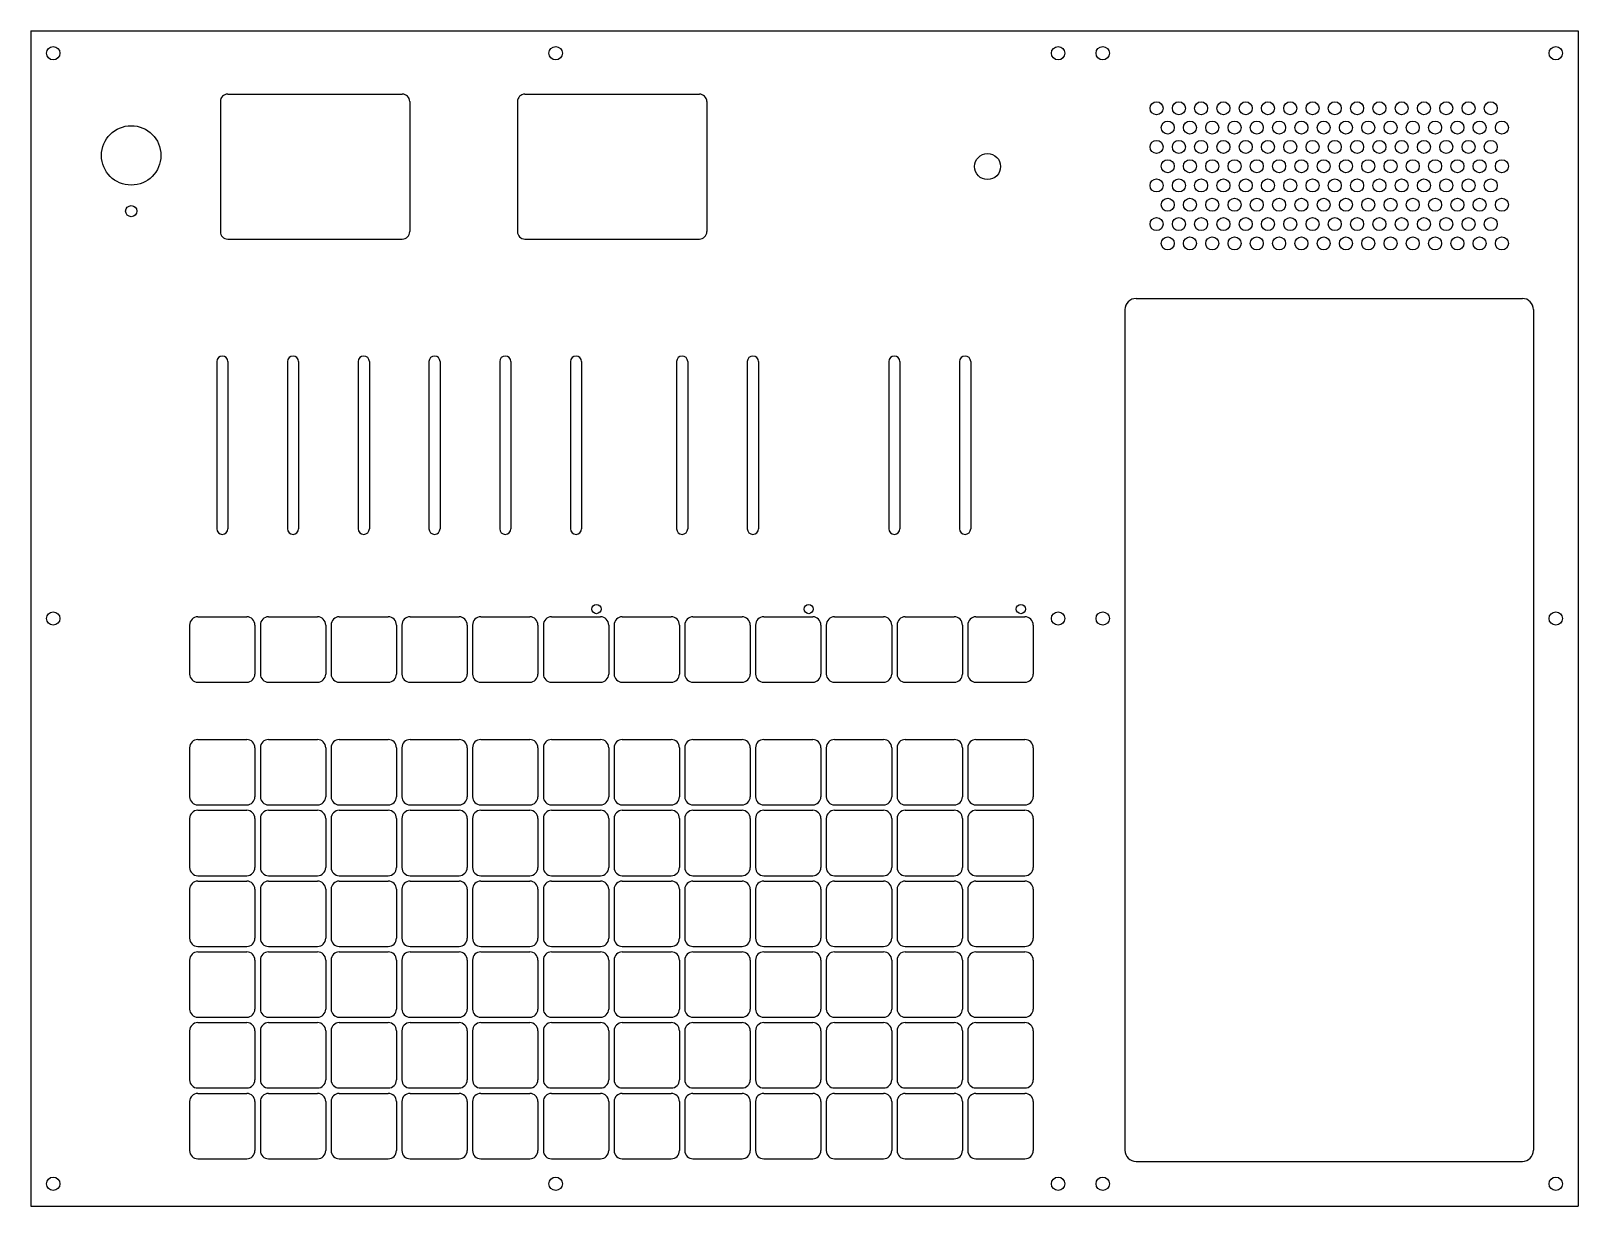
# Model space of a CAD drawing. Header units: millimetres. Extents: x 0 to 417, y 0 to 316.
import ezdxf

# ---------------------------------------------------------------- set-up
doc = ezdxf.new("R2010")
doc.units = ezdxf.units.MM

msp = doc.modelspace()

# ---------------------------------------------------------------- linework, layer by layer
at = {"layer": 'CORTE'}
for p, q in [((0, 316.3), (416.6, 316.3)), ((0, 316.3), (0, 0)), ((416.6, 316.3), (416.6, 0)), ((51, 297.3), (51, 262.3)), ((53, 299.3), (100, 299.3)), ((102, 297.3), (102, 262.3)), ((131, 297.3), (131, 262.3)), ((133, 299.3), (180, 299.3)), ((182, 297.3), (182, 262.3)), ((53, 260.3), (100, 260.3)), ((133, 260.3), (180, 260.3)), ((297.6, 244.3), (401.6, 244.3)), ((294.6, 241.3), (294.6, 15)), ((404.6, 241.3), (404.6, 15)), ((50.025, 227.3), (50.025, 182.3)), ((53.025, 227.3), (53.025, 182.3)), ((69.075, 227.3), (69.075, 182.3)), ((72.075, 227.3), (72.075, 182.3)), ((88.125, 227.3), (88.125, 182.3)), ((91.125, 227.3), (91.125, 182.3)), ((107.175, 227.3), (107.175, 182.3)), ((110.175, 227.3), (110.175, 182.3)), ((126.225, 227.3), (126.225, 182.3)), ((129.225, 227.3), (129.225, 182.3)), ((145.275, 227.3), (145.275, 182.3)), ((148.275, 227.3), (148.275, 182.3)), ((173.85, 227.3), (173.85, 182.3)), ((176.85, 227.3), (176.85, 182.3)), ((192.9, 227.3), (192.9, 182.3)), ((195.9, 227.3), (195.9, 182.3)), ((231, 227.3), (231, 182.3)), ((234, 227.3), (234, 182.3)), ((250.05, 227.3), (250.05, 182.3)), ((253.05, 227.3), (253.05, 182.3)), ((44.925, 158.6), (58.125, 158.6)), ((63.975, 158.6), (77.175, 158.6)), ((83.025, 158.6), (96.225, 158.6)), ((102.075, 158.6), (115.275, 158.6)), ((121.125, 158.6), (134.325, 158.6)), ((140.175, 158.6), (153.375, 158.6)), ((159.225, 158.6), (172.425, 158.6)), ((178.275, 158.6), (191.475, 158.6)), ((197.325, 158.6), (210.525, 158.6)), ((216.375, 158.6), (229.575, 158.6)), ((235.425, 158.6), (248.625, 158.6)), ((254.475, 158.6), (267.675, 158.6)), ((42.725, 156.4), (42.725, 143.2)), ((60.325, 156.4), (60.325, 143.2)), ((61.775, 156.4), (61.775, 143.2)), ((79.375, 156.4), (79.375, 143.2)), ((80.825, 156.4), (80.825, 143.2)), ((98.425, 156.4), (98.425, 143.2)), ((99.875, 156.4), (99.875, 143.2)), ((117.475, 156.4), (117.475, 143.2)), ((118.925, 156.4), (118.925, 143.2)), ((136.525, 156.4), (136.525, 143.2)), ((137.975, 156.4), (137.975, 143.2)), ((155.575, 156.4), (155.575, 143.2)), ((157.025, 156.4), (157.025, 143.2)), ((174.625, 156.4), (174.625, 143.2)), ((176.075, 156.4), (176.075, 143.2)), ((193.675, 156.4), (193.675, 143.2)), ((195.125, 156.4), (195.125, 143.2)), ((212.725, 156.4), (212.725, 143.2)), ((214.175, 156.4), (214.175, 143.2)), ((231.775, 156.4), (231.775, 143.2)), ((233.225, 156.4), (233.225, 143.2)), ((250.825, 156.4), (250.825, 143.2)), ((252.275, 156.4), (252.275, 143.2)), ((269.875, 156.4), (269.875, 143.2)), ((44.925, 141), (58.125, 141)), ((63.975, 141), (77.175, 141)), ((83.025, 141), (96.225, 141)), ((102.075, 141), (115.275, 141)), ((121.125, 141), (134.325, 141)), ((140.175, 141), (153.375, 141)), ((159.225, 141), (172.425, 141)), ((178.275, 141), (191.475, 141)), ((197.325, 141), (210.525, 141)), ((216.375, 141), (229.575, 141)), ((235.425, 141), (248.625, 141)), ((254.475, 141), (267.675, 141)), ((44.925, 125.575), (58.125, 125.575)), ((63.975, 125.575), (77.175, 125.575)), ((83.025, 125.575), (96.225, 125.575)), ((102.075, 125.575), (115.275, 125.575)), ((121.125, 125.575), (134.325, 125.575)), ((140.175, 125.575), (153.375, 125.575)), ((159.225, 125.575), (172.425, 125.575)), ((178.275, 125.575), (191.475, 125.575)), ((197.325, 125.575), (210.525, 125.575)), ((216.375, 125.575), (229.575, 125.575)), ((235.425, 125.575), (248.625, 125.575)), ((254.475, 125.575), (267.675, 125.575)), ((42.725, 123.375), (42.725, 110.175)), ((60.325, 123.375), (60.325, 110.175)), ((61.775, 123.375), (61.775, 110.175)), ((79.375, 123.375), (79.375, 110.175)), ((80.825, 123.375), (80.825, 110.175)), ((98.425, 123.375), (98.425, 110.175)), ((99.875, 123.375), (99.875, 110.175)), ((117.475, 123.375), (117.475, 110.175)), ((118.925, 123.375), (118.925, 110.175)), ((136.525, 123.375), (136.525, 110.175)), ((137.975, 123.375), (137.975, 110.175)), ((155.575, 123.375), (155.575, 110.175)), ((157.025, 123.375), (157.025, 110.175)), ((174.625, 123.375), (174.625, 110.175)), ((176.075, 123.375), (176.075, 110.175)), ((193.675, 123.375), (193.675, 110.175)), ((195.125, 123.375), (195.125, 110.175)), ((212.725, 123.375), (212.725, 110.175)), ((214.175, 123.375), (214.175, 110.175)), ((231.775, 123.375), (231.775, 110.175)), ((233.225, 123.375), (233.225, 110.175)), ((250.825, 123.375), (250.825, 110.175)), ((252.275, 123.375), (252.275, 110.175)), ((269.875, 123.375), (269.875, 110.175)), ((42.725, 104.325), (42.725, 91.125)), ((44.925, 107.975), (58.125, 107.975)), ((44.925, 106.525), (58.125, 106.525)), ((60.325, 104.325), (60.325, 91.125)), ((61.775, 104.325), (61.775, 91.125)), ((63.975, 107.975), (77.175, 107.975)), ((63.975, 106.525), (77.175, 106.525)), ((79.375, 104.325), (79.375, 91.125)), ((80.825, 104.325), (80.825, 91.125)), ((83.025, 107.975), (96.225, 107.975)), ((83.025, 106.525), (96.225, 106.525)), ((98.425, 104.325), (98.425, 91.125)), ((99.875, 104.325), (99.875, 91.125)), ((102.075, 107.975), (115.275, 107.975)), ((102.075, 106.525), (115.275, 106.525)), ((117.475, 104.325), (117.475, 91.125)), ((118.925, 104.325), (118.925, 91.125)), ((121.125, 107.975), (134.325, 107.975)), ((121.125, 106.525), (134.325, 106.525)), ((136.525, 104.325), (136.525, 91.125)), ((137.975, 104.325), (137.975, 91.125)), ((140.175, 107.975), (153.375, 107.975)), ((140.175, 106.525), (153.375, 106.525)), ((155.575, 104.325), (155.575, 91.125)), ((157.025, 104.325), (157.025, 91.125)), ((159.225, 107.975), (172.425, 107.975)), ((159.225, 106.525), (172.425, 106.525)), ((174.625, 104.325), (174.625, 91.125)), ((176.075, 104.325), (176.075, 91.125)), ((178.275, 107.975), (191.475, 107.975)), ((178.275, 106.525), (191.475, 106.525)), ((193.675, 104.325), (193.675, 91.125)), ((195.125, 104.325), (195.125, 91.125)), ((197.325, 107.975), (210.525, 107.975)), ((197.325, 106.525), (210.525, 106.525)), ((212.725, 104.325), (212.725, 91.125)), ((214.175, 104.325), (214.175, 91.125)), ((216.375, 107.975), (229.575, 107.975)), ((216.375, 106.525), (229.575, 106.525)), ((231.775, 104.325), (231.775, 91.125)), ((233.225, 104.325), (233.225, 91.125)), ((235.425, 107.975), (248.625, 107.975)), ((235.425, 106.525), (248.625, 106.525)), ((250.825, 104.325), (250.825, 91.125)), ((252.275, 104.325), (252.275, 91.125)), ((254.475, 107.975), (267.675, 107.975)), ((254.475, 106.525), (267.675, 106.525)), ((269.875, 104.325), (269.875, 91.125)), ((44.925, 88.925), (58.125, 88.925)), ((63.975, 88.925), (77.175, 88.925)), ((83.025, 88.925), (96.225, 88.925)), ((102.075, 88.925), (115.275, 88.925)), ((121.125, 88.925), (134.325, 88.925)), ((140.175, 88.925), (153.375, 88.925)), ((159.225, 88.925), (172.425, 88.925)), ((178.275, 88.925), (191.475, 88.925)), ((197.325, 88.925), (210.525, 88.925)), ((216.375, 88.925), (229.575, 88.925)), ((235.425, 88.925), (248.625, 88.925)), ((254.475, 88.925), (267.675, 88.925)), ((42.725, 85.275), (42.725, 72.075)), ((44.925, 87.475), (58.125, 87.475)), ((60.325, 85.275), (60.325, 72.075)), ((61.775, 85.275), (61.775, 72.075)), ((63.975, 87.475), (77.175, 87.475)), ((79.375, 85.275), (79.375, 72.075)), ((80.825, 85.275), (80.825, 72.075)), ((83.025, 87.475), (96.225, 87.475)), ((98.425, 85.275), (98.425, 72.075)), ((99.875, 85.275), (99.875, 72.075)), ((102.075, 87.475), (115.275, 87.475)), ((117.475, 85.275), (117.475, 72.075)), ((118.925, 85.275), (118.925, 72.075)), ((121.125, 87.475), (134.325, 87.475)), ((136.525, 85.275), (136.525, 72.075)), ((137.975, 85.275), (137.975, 72.075)), ((140.175, 87.475), (153.375, 87.475)), ((155.575, 85.275), (155.575, 72.075)), ((157.025, 85.275), (157.025, 72.075)), ((159.225, 87.475), (172.425, 87.475)), ((174.625, 85.275), (174.625, 72.075)), ((176.075, 85.275), (176.075, 72.075)), ((178.275, 87.475), (191.475, 87.475)), ((193.675, 85.275), (193.675, 72.075)), ((195.125, 85.275), (195.125, 72.075)), ((197.325, 87.475), (210.525, 87.475)), ((212.725, 85.275), (212.725, 72.075)), ((214.175, 85.275), (214.175, 72.075)), ((216.375, 87.475), (229.575, 87.475)), ((231.775, 85.275), (231.775, 72.075)), ((233.225, 85.275), (233.225, 72.075)), ((235.425, 87.475), (248.625, 87.475)), ((250.825, 85.275), (250.825, 72.075)), ((252.275, 85.275), (252.275, 72.075)), ((254.475, 87.475), (267.675, 87.475)), ((269.875, 85.275), (269.875, 72.075)), ((44.925, 69.875), (58.125, 69.875)), ((44.925, 68.425), (58.125, 68.425)), ((63.975, 69.875), (77.175, 69.875)), ((63.975, 68.425), (77.175, 68.425)), ((83.025, 69.875), (96.225, 69.875)), ((83.025, 68.425), (96.225, 68.425)), ((102.075, 69.875), (115.275, 69.875)), ((102.075, 68.425), (115.275, 68.425)), ((121.125, 69.875), (134.325, 69.875)), ((121.125, 68.425), (134.325, 68.425)), ((140.175, 69.875), (153.375, 69.875)), ((140.175, 68.425), (153.375, 68.425)), ((159.225, 69.875), (172.425, 69.875)), ((159.225, 68.425), (172.425, 68.425)), ((178.275, 69.875), (191.475, 69.875)), ((178.275, 68.425), (191.475, 68.425)), ((197.325, 69.875), (210.525, 69.875)), ((197.325, 68.425), (210.525, 68.425)), ((216.375, 69.875), (229.575, 69.875)), ((216.375, 68.425), (229.575, 68.425)), ((235.425, 69.875), (248.625, 69.875)), ((235.425, 68.425), (248.625, 68.425)), ((254.475, 69.875), (267.675, 69.875)), ((254.475, 68.425), (267.675, 68.425)), ((42.725, 66.225), (42.725, 53.025)), ((60.325, 66.225), (60.325, 53.025)), ((61.775, 66.225), (61.775, 53.025)), ((79.375, 66.225), (79.375, 53.025)), ((80.825, 66.225), (80.825, 53.025)), ((98.425, 66.225), (98.425, 53.025)), ((99.875, 66.225), (99.875, 53.025)), ((117.475, 66.225), (117.475, 53.025)), ((118.925, 66.225), (118.925, 53.025)), ((136.525, 66.225), (136.525, 53.025)), ((137.975, 66.225), (137.975, 53.025)), ((155.575, 66.225), (155.575, 53.025)), ((157.025, 66.225), (157.025, 53.025)), ((174.625, 66.225), (174.625, 53.025)), ((176.075, 66.225), (176.075, 53.025)), ((193.675, 66.225), (193.675, 53.025)), ((195.125, 66.225), (195.125, 53.025)), ((212.725, 66.225), (212.725, 53.025)), ((214.175, 66.225), (214.175, 53.025)), ((231.775, 66.225), (231.775, 53.025)), ((233.225, 66.225), (233.225, 53.025)), ((250.825, 66.225), (250.825, 53.025)), ((252.275, 66.225), (252.275, 53.025)), ((269.875, 66.225), (269.875, 53.025)), ((44.925, 50.825), (58.125, 50.825)), ((63.975, 50.825), (77.175, 50.825)), ((83.025, 50.825), (96.225, 50.825)), ((102.075, 50.825), (115.275, 50.825)), ((121.125, 50.825), (134.325, 50.825)), ((140.175, 50.825), (153.375, 50.825)), ((159.225, 50.825), (172.425, 50.825)), ((178.275, 50.825), (191.475, 50.825)), ((197.325, 50.825), (210.525, 50.825)), ((216.375, 50.825), (229.575, 50.825)), ((235.425, 50.825), (248.625, 50.825)), ((254.475, 50.825), (267.675, 50.825)), ((42.725, 47.175), (42.725, 33.975)), ((44.925, 49.375), (58.125, 49.375)), ((60.325, 47.175), (60.325, 33.975)), ((61.775, 47.175), (61.775, 33.975)), ((63.975, 49.375), (77.175, 49.375)), ((79.375, 47.175), (79.375, 33.975)), ((80.825, 47.175), (80.825, 33.975)), ((83.025, 49.375), (96.225, 49.375)), ((98.425, 47.175), (98.425, 33.975)), ((99.875, 47.175), (99.875, 33.975)), ((102.075, 49.375), (115.275, 49.375)), ((117.475, 47.175), (117.475, 33.975)), ((118.925, 47.175), (118.925, 33.975)), ((121.125, 49.375), (134.325, 49.375)), ((136.525, 47.175), (136.525, 33.975)), ((137.975, 47.175), (137.975, 33.975)), ((140.175, 49.375), (153.375, 49.375)), ((155.575, 47.175), (155.575, 33.975)), ((157.025, 47.175), (157.025, 33.975)), ((159.225, 49.375), (172.425, 49.375)), ((174.625, 47.175), (174.625, 33.975)), ((176.075, 47.175), (176.075, 33.975)), ((178.275, 49.375), (191.475, 49.375)), ((193.675, 47.175), (193.675, 33.975)), ((195.125, 47.175), (195.125, 33.975)), ((197.325, 49.375), (210.525, 49.375)), ((212.725, 47.175), (212.725, 33.975)), ((214.175, 47.175), (214.175, 33.975)), ((216.375, 49.375), (229.575, 49.375)), ((231.775, 47.175), (231.775, 33.975)), ((233.225, 47.175), (233.225, 33.975)), ((235.425, 49.375), (248.625, 49.375)), ((250.825, 47.175), (250.825, 33.975)), ((252.275, 47.175), (252.275, 33.975)), ((254.475, 49.375), (267.675, 49.375)), ((269.875, 47.175), (269.875, 33.975)), ((44.925, 31.775), (58.125, 31.775)), ((44.925, 30.325), (58.125, 30.325)), ((63.975, 31.775), (77.175, 31.775)), ((63.975, 30.325), (77.175, 30.325)), ((83.025, 31.775), (96.225, 31.775)), ((83.025, 30.325), (96.225, 30.325)), ((102.075, 31.775), (115.275, 31.775)), ((102.075, 30.325), (115.275, 30.325)), ((121.125, 31.775), (134.325, 31.775)), ((121.125, 30.325), (134.325, 30.325)), ((140.175, 31.775), (153.375, 31.775)), ((140.175, 30.325), (153.375, 30.325)), ((159.225, 31.775), (172.425, 31.775)), ((159.225, 30.325), (172.425, 30.325)), ((178.275, 31.775), (191.475, 31.775)), ((178.275, 30.325), (191.475, 30.325)), ((197.325, 31.775), (210.525, 31.775)), ((197.325, 30.325), (210.525, 30.325)), ((216.375, 31.775), (229.575, 31.775)), ((216.375, 30.325), (229.575, 30.325)), ((235.425, 31.775), (248.625, 31.775)), ((235.425, 30.325), (248.625, 30.325)), ((254.475, 31.775), (267.675, 31.775)), ((254.475, 30.325), (267.675, 30.325)), ((42.725, 28.125), (42.725, 14.925)), ((60.325, 28.125), (60.325, 14.925)), ((61.775, 28.125), (61.775, 14.925)), ((79.375, 28.125), (79.375, 14.925)), ((80.825, 28.125), (80.825, 14.925)), ((98.425, 28.125), (98.425, 14.925)), ((99.875, 28.125), (99.875, 14.925)), ((117.475, 28.125), (117.475, 14.925)), ((118.925, 28.125), (118.925, 14.925)), ((136.525, 28.125), (136.525, 14.925)), ((137.975, 28.125), (137.975, 14.925)), ((155.575, 28.125), (155.575, 14.925)), ((157.025, 28.125), (157.025, 14.925)), ((174.625, 28.125), (174.625, 14.925)), ((176.075, 28.125), (176.075, 14.925)), ((193.675, 28.125), (193.675, 14.925)), ((195.125, 28.125), (195.125, 14.925)), ((212.725, 28.125), (212.725, 14.925)), ((214.175, 28.125), (214.175, 14.925)), ((231.775, 28.125), (231.775, 14.925)), ((233.225, 28.125), (233.225, 14.925)), ((250.825, 28.125), (250.825, 14.925)), ((252.275, 28.125), (252.275, 14.925)), ((269.875, 28.125), (269.875, 14.925)), ((44.925, 12.725), (58.125, 12.725)), ((63.975, 12.725), (77.175, 12.725)), ((83.025, 12.725), (96.225, 12.725)), ((102.075, 12.725), (115.275, 12.725)), ((121.125, 12.725), (134.325, 12.725)), ((140.175, 12.725), (153.375, 12.725)), ((159.225, 12.725), (172.425, 12.725)), ((178.275, 12.725), (191.475, 12.725)), ((197.325, 12.725), (210.525, 12.725)), ((216.375, 12.725), (229.575, 12.725)), ((235.425, 12.725), (248.625, 12.725)), ((254.475, 12.725), (267.675, 12.725)), ((297.6, 12), (401.6, 12)), ((0, 0), (416.6, 0))]:
    msp.add_line(p, q, dxfattribs=at)
for centre, radius in [((6, 310.3), 1.8), ((141.3, 310.3), 1.8), ((276.6, 310.3), 1.8), ((288.6, 310.3), 1.8), ((410.6, 310.3), 1.8), ((303.1, 295.487), 1.75), ((309.1, 295.487), 1.75), ((315.1, 295.487), 1.75), ((321.1, 295.487), 1.75), ((327.1, 295.487), 1.75), ((333.1, 295.487), 1.75), ((339.1, 295.487), 1.75), ((345.1, 295.487), 1.75), ((351.1, 295.487), 1.75), ((357.1, 295.487), 1.75), ((363.1, 295.487), 1.75), ((369.1, 295.487), 1.75), ((375.1, 295.487), 1.75), ((381.1, 295.487), 1.75), ((387.1, 295.487), 1.75), ((393.1, 295.487), 1.75), ((306.1, 290.29), 1.75), ((312.1, 290.29), 1.75), ((318.1, 290.29), 1.75), ((324.1, 290.29), 1.75), ((330.1, 290.29), 1.75), ((336.1, 290.29), 1.75), ((342.1, 290.29), 1.75), ((348.1, 290.29), 1.75), ((354.1, 290.29), 1.75), ((360.1, 290.29), 1.75), ((366.1, 290.29), 1.75), ((372.1, 290.29), 1.75), ((378.1, 290.29), 1.75), ((384.1, 290.29), 1.75), ((390.1, 290.29), 1.75), ((396.1, 290.29), 1.75), ((27, 282.8), 8), ((257.6, 279.8), 3.5), ((303.1, 285.094), 1.75), ((309.1, 285.094), 1.75), ((315.1, 285.094), 1.75), ((321.1, 285.094), 1.75), ((327.1, 285.094), 1.75), ((333.1, 285.094), 1.75), ((339.1, 285.094), 1.75), ((345.1, 285.094), 1.75), ((351.1, 285.094), 1.75), ((357.1, 285.094), 1.75), ((363.1, 285.094), 1.75), ((369.1, 285.094), 1.75), ((375.1, 285.094), 1.75), ((381.1, 285.094), 1.75), ((387.1, 285.094), 1.75), ((393.1, 285.094), 1.75), ((306.1, 279.898), 1.75), ((312.1, 279.898), 1.75), ((318.1, 279.898), 1.75), ((324.1, 279.898), 1.75), ((330.1, 279.898), 1.75), ((336.1, 279.898), 1.75), ((342.1, 279.898), 1.75), ((348.1, 279.898), 1.75), ((354.1, 279.898), 1.75), ((360.1, 279.898), 1.75), ((366.1, 279.898), 1.75), ((372.1, 279.898), 1.75), ((378.1, 279.898), 1.75), ((384.1, 279.898), 1.75), ((390.1, 279.898), 1.75), ((396.1, 279.898), 1.75), ((303.1, 274.702), 1.75), ((309.1, 274.702), 1.75), ((315.1, 274.702), 1.75), ((321.1, 274.702), 1.75), ((327.1, 274.702), 1.75), ((333.1, 274.702), 1.75), ((339.1, 274.702), 1.75), ((345.1, 274.702), 1.75), ((351.1, 274.702), 1.75), ((357.1, 274.702), 1.75), ((363.1, 274.702), 1.75), ((369.1, 274.702), 1.75), ((375.1, 274.702), 1.75), ((381.1, 274.702), 1.75), ((387.1, 274.702), 1.75), ((393.1, 274.702), 1.75), ((306.1, 269.506), 1.75), ((312.1, 269.506), 1.75), ((318.1, 269.506), 1.75), ((324.1, 269.506), 1.75), ((330.1, 269.506), 1.75), ((336.1, 269.506), 1.75), ((342.1, 269.506), 1.75), ((348.1, 269.506), 1.75), ((354.1, 269.506), 1.75), ((360.1, 269.506), 1.75), ((366.1, 269.506), 1.75), ((372.1, 269.506), 1.75), ((378.1, 269.506), 1.75), ((384.1, 269.506), 1.75), ((390.1, 269.506), 1.75), ((396.1, 269.506), 1.75), ((27, 267.8), 1.5), ((303.1, 264.31), 1.75), ((309.1, 264.31), 1.75), ((315.1, 264.31), 1.75), ((321.1, 264.31), 1.75), ((327.1, 264.31), 1.75), ((333.1, 264.31), 1.75), ((339.1, 264.31), 1.75), ((345.1, 264.31), 1.75), ((351.1, 264.31), 1.75), ((357.1, 264.31), 1.75), ((363.1, 264.31), 1.75), ((369.1, 264.31), 1.75), ((375.1, 264.31), 1.75), ((381.1, 264.31), 1.75), ((387.1, 264.31), 1.75), ((393.1, 264.31), 1.75), ((306.1, 259.113), 1.75), ((312.1, 259.113), 1.75), ((318.1, 259.113), 1.75), ((324.1, 259.113), 1.75), ((330.1, 259.113), 1.75), ((336.1, 259.113), 1.75), ((342.1, 259.113), 1.75), ((348.1, 259.113), 1.75), ((354.1, 259.113), 1.75), ((360.1, 259.113), 1.75), ((366.1, 259.113), 1.75), ((372.1, 259.113), 1.75), ((378.1, 259.113), 1.75), ((384.1, 259.113), 1.75), ((390.1, 259.113), 1.75), ((396.1, 259.113), 1.75), ((6, 158.15), 1.8), ((152.275, 160.7), 1.25), ((209.425, 160.7), 1.25), ((266.575, 160.7), 1.25), ((276.6, 158.15), 1.8), ((288.6, 158.15), 1.8), ((410.6, 158.15), 1.8), ((6, 6), 1.8), ((141.3, 6), 1.8), ((276.6, 6), 1.8), ((288.6, 6), 1.8), ((410.6, 6), 1.8)]:
    msp.add_circle(centre, radius, dxfattribs=at)
for centre, radius, start, end in [((53, 297.3), 2, 90, 180), ((100, 297.3), 2, 0, 90), ((133, 297.3), 2, 90, 180), ((180, 297.3), 2, 0, 90), ((53, 262.3), 2, 180, 270), ((100, 262.3), 2, 270, 360), ((133, 262.3), 2, 180, 270), ((180, 262.3), 2, 270, 360), ((297.6, 241.3), 3, 90, 180), ((401.6, 241.3), 3, 0, 90), ((51.525, 227.3), 1.5, 0, 180), ((70.575, 227.3), 1.5, 0, 180), ((89.625, 227.3), 1.5, 0, 180), ((108.675, 227.3), 1.5, 0, 180), ((127.725, 227.3), 1.5, 0, 180), ((146.775, 227.3), 1.5, 0, 180), ((175.35, 227.3), 1.5, 0, 180), ((194.4, 227.3), 1.5, 0, 180), ((232.5, 227.3), 1.5, 0, 180), ((251.55, 227.3), 1.5, 0, 180), ((51.525, 182.3), 1.5, 180, 360), ((70.575, 182.3), 1.5, 180, 360), ((89.625, 182.3), 1.5, 180, 360), ((108.675, 182.3), 1.5, 180, 360), ((127.725, 182.3), 1.5, 180, 360), ((146.775, 182.3), 1.5, 180, 360), ((175.35, 182.3), 1.5, 180, 360), ((194.4, 182.3), 1.5, 180, 360), ((232.5, 182.3), 1.5, 180, 360), ((251.55, 182.3), 1.5, 180, 360), ((44.925, 156.4), 2.2, 90, 180), ((58.125, 156.4), 2.2, 0, 90), ((63.975, 156.4), 2.2, 90, 180), ((77.175, 156.4), 2.2, 0, 90), ((83.025, 156.4), 2.2, 90, 180), ((96.225, 156.4), 2.2, 0, 90), ((102.075, 156.4), 2.2, 90, 180), ((115.275, 156.4), 2.2, 0, 90), ((121.125, 156.4), 2.2, 90, 180), ((134.325, 156.4), 2.2, 0, 90), ((140.175, 156.4), 2.2, 90, 180), ((153.375, 156.4), 2.2, 0, 90), ((159.225, 156.4), 2.2, 90, 180), ((172.425, 156.4), 2.2, 0, 90), ((178.275, 156.4), 2.2, 90, 180), ((191.475, 156.4), 2.2, 0, 90), ((197.325, 156.4), 2.2, 90, 180), ((210.525, 156.4), 2.2, 0, 90), ((216.375, 156.4), 2.2, 90, 180), ((229.575, 156.4), 2.2, 0, 90), ((235.425, 156.4), 2.2, 90, 180), ((248.625, 156.4), 2.2, 0, 90), ((254.475, 156.4), 2.2, 90, 180), ((267.675, 156.4), 2.2, 0, 90), ((44.925, 143.2), 2.2, 180, 270), ((58.125, 143.2), 2.2, 270, 360), ((63.975, 143.2), 2.2, 180, 270), ((77.175, 143.2), 2.2, 270, 360), ((83.025, 143.2), 2.2, 180, 270), ((96.225, 143.2), 2.2, 270, 360), ((102.075, 143.2), 2.2, 180, 270), ((115.275, 143.2), 2.2, 270, 360), ((121.125, 143.2), 2.2, 180, 270), ((134.325, 143.2), 2.2, 270, 360), ((140.175, 143.2), 2.2, 180, 270), ((153.375, 143.2), 2.2, 270, 360), ((159.225, 143.2), 2.2, 180, 270), ((172.425, 143.2), 2.2, 270, 360), ((178.275, 143.2), 2.2, 180, 270), ((191.475, 143.2), 2.2, 270, 360), ((197.325, 143.2), 2.2, 180, 270), ((210.525, 143.2), 2.2, 270, 360), ((216.375, 143.2), 2.2, 180, 270), ((229.575, 143.2), 2.2, 270, 360), ((235.425, 143.2), 2.2, 180, 270), ((248.625, 143.2), 2.2, 270, 360), ((254.475, 143.2), 2.2, 180, 270), ((267.675, 143.2), 2.2, 270, 360), ((44.925, 123.375), 2.2, 90, 180), ((58.125, 123.375), 2.2, 0, 90), ((63.975, 123.375), 2.2, 90, 180), ((77.175, 123.375), 2.2, 0, 90), ((83.025, 123.375), 2.2, 90, 180), ((96.225, 123.375), 2.2, 0, 90), ((102.075, 123.375), 2.2, 90, 180), ((115.275, 123.375), 2.2, 0, 90), ((121.125, 123.375), 2.2, 90, 180), ((134.325, 123.375), 2.2, 0, 90), ((140.175, 123.375), 2.2, 90, 180), ((153.375, 123.375), 2.2, 0, 90), ((159.225, 123.375), 2.2, 90, 180), ((172.425, 123.375), 2.2, 0, 90), ((178.275, 123.375), 2.2, 90, 180), ((191.475, 123.375), 2.2, 0, 90), ((197.325, 123.375), 2.2, 90, 180), ((210.525, 123.375), 2.2, 0, 90), ((216.375, 123.375), 2.2, 90, 180), ((229.575, 123.375), 2.2, 0, 90), ((235.425, 123.375), 2.2, 90, 180), ((248.625, 123.375), 2.2, 0, 90), ((254.475, 123.375), 2.2, 90, 180), ((267.675, 123.375), 2.2, 0, 90), ((44.925, 110.175), 2.2, 180, 270), ((58.125, 110.175), 2.2, 270, 360), ((63.975, 110.175), 2.2, 180, 270), ((77.175, 110.175), 2.2, 270, 360), ((83.025, 110.175), 2.2, 180, 270), ((96.225, 110.175), 2.2, 270, 360), ((102.075, 110.175), 2.2, 180, 270), ((115.275, 110.175), 2.2, 270, 360), ((121.125, 110.175), 2.2, 180, 270), ((134.325, 110.175), 2.2, 270, 360), ((140.175, 110.175), 2.2, 180, 270), ((153.375, 110.175), 2.2, 270, 360), ((159.225, 110.175), 2.2, 180, 270), ((172.425, 110.175), 2.2, 270, 360), ((178.275, 110.175), 2.2, 180, 270), ((191.475, 110.175), 2.2, 270, 360), ((197.325, 110.175), 2.2, 180, 270), ((210.525, 110.175), 2.2, 270, 360), ((216.375, 110.175), 2.2, 180, 270), ((229.575, 110.175), 2.2, 270, 360), ((235.425, 110.175), 2.2, 180, 270), ((248.625, 110.175), 2.2, 270, 360), ((254.475, 110.175), 2.2, 180, 270), ((267.675, 110.175), 2.2, 270, 360), ((44.925, 104.325), 2.2, 90, 180), ((58.125, 104.325), 2.2, 0, 90), ((63.975, 104.325), 2.2, 90, 180), ((77.175, 104.325), 2.2, 0, 90), ((83.025, 104.325), 2.2, 90, 180), ((96.225, 104.325), 2.2, 0, 90), ((102.075, 104.325), 2.2, 90, 180), ((115.275, 104.325), 2.2, 0, 90), ((121.125, 104.325), 2.2, 90, 180), ((134.325, 104.325), 2.2, 0, 90), ((140.175, 104.325), 2.2, 90, 180), ((153.375, 104.325), 2.2, 0, 90), ((159.225, 104.325), 2.2, 90, 180), ((172.425, 104.325), 2.2, 0, 90), ((178.275, 104.325), 2.2, 90, 180), ((191.475, 104.325), 2.2, 0, 90), ((197.325, 104.325), 2.2, 90, 180), ((210.525, 104.325), 2.2, 0, 90), ((216.375, 104.325), 2.2, 90, 180), ((229.575, 104.325), 2.2, 0, 90), ((235.425, 104.325), 2.2, 90, 180), ((248.625, 104.325), 2.2, 0, 90), ((254.475, 104.325), 2.2, 90, 180), ((267.675, 104.325), 2.2, 0, 90), ((44.925, 91.125), 2.2, 180, 270), ((58.125, 91.125), 2.2, 270, 360), ((63.975, 91.125), 2.2, 180, 270), ((77.175, 91.125), 2.2, 270, 360), ((83.025, 91.125), 2.2, 180, 270), ((96.225, 91.125), 2.2, 270, 360), ((102.075, 91.125), 2.2, 180, 270), ((115.275, 91.125), 2.2, 270, 360), ((121.125, 91.125), 2.2, 180, 270), ((134.325, 91.125), 2.2, 270, 360), ((140.175, 91.125), 2.2, 180, 270), ((153.375, 91.125), 2.2, 270, 360), ((159.225, 91.125), 2.2, 180, 270), ((172.425, 91.125), 2.2, 270, 360), ((178.275, 91.125), 2.2, 180, 270), ((191.475, 91.125), 2.2, 270, 360), ((197.325, 91.125), 2.2, 180, 270), ((210.525, 91.125), 2.2, 270, 360), ((216.375, 91.125), 2.2, 180, 270), ((229.575, 91.125), 2.2, 270, 360), ((235.425, 91.125), 2.2, 180, 270), ((248.625, 91.125), 2.2, 270, 360), ((254.475, 91.125), 2.2, 180, 270), ((267.675, 91.125), 2.2, 270, 360), ((44.925, 85.275), 2.2, 90, 180), ((58.125, 85.275), 2.2, 0, 90), ((63.975, 85.275), 2.2, 90, 180), ((77.175, 85.275), 2.2, 0, 90), ((83.025, 85.275), 2.2, 90, 180), ((96.225, 85.275), 2.2, 0, 90), ((102.075, 85.275), 2.2, 90, 180), ((115.275, 85.275), 2.2, 0, 90), ((121.125, 85.275), 2.2, 90, 180), ((134.325, 85.275), 2.2, 0, 90), ((140.175, 85.275), 2.2, 90, 180), ((153.375, 85.275), 2.2, 0, 90), ((159.225, 85.275), 2.2, 90, 180), ((172.425, 85.275), 2.2, 0, 90), ((178.275, 85.275), 2.2, 90, 180), ((191.475, 85.275), 2.2, 0, 90), ((197.325, 85.275), 2.2, 90, 180), ((210.525, 85.275), 2.2, 0, 90), ((216.375, 85.275), 2.2, 90, 180), ((229.575, 85.275), 2.2, 0, 90), ((235.425, 85.275), 2.2, 90, 180), ((248.625, 85.275), 2.2, 0, 90), ((254.475, 85.275), 2.2, 90, 180), ((267.675, 85.275), 2.2, 0, 90), ((44.925, 72.075), 2.2, 180, 270), ((58.125, 72.075), 2.2, 270, 360), ((63.975, 72.075), 2.2, 180, 270), ((77.175, 72.075), 2.2, 270, 360), ((83.025, 72.075), 2.2, 180, 270), ((96.225, 72.075), 2.2, 270, 360), ((102.075, 72.075), 2.2, 180, 270), ((115.275, 72.075), 2.2, 270, 360), ((121.125, 72.075), 2.2, 180, 270), ((134.325, 72.075), 2.2, 270, 360), ((140.175, 72.075), 2.2, 180, 270), ((153.375, 72.075), 2.2, 270, 360), ((159.225, 72.075), 2.2, 180, 270), ((172.425, 72.075), 2.2, 270, 360), ((178.275, 72.075), 2.2, 180, 270), ((191.475, 72.075), 2.2, 270, 360), ((197.325, 72.075), 2.2, 180, 270), ((210.525, 72.075), 2.2, 270, 360), ((216.375, 72.075), 2.2, 180, 270), ((229.575, 72.075), 2.2, 270, 360), ((235.425, 72.075), 2.2, 180, 270), ((248.625, 72.075), 2.2, 270, 360), ((254.475, 72.075), 2.2, 180, 270), ((267.675, 72.075), 2.2, 270, 360), ((44.925, 66.225), 2.2, 90, 180), ((58.125, 66.225), 2.2, 0, 90), ((63.975, 66.225), 2.2, 90, 180), ((77.175, 66.225), 2.2, 0, 90), ((83.025, 66.225), 2.2, 90, 180), ((96.225, 66.225), 2.2, 0, 90), ((102.075, 66.225), 2.2, 90, 180), ((115.275, 66.225), 2.2, 0, 90), ((121.125, 66.225), 2.2, 90, 180), ((134.325, 66.225), 2.2, 0, 90), ((140.175, 66.225), 2.2, 90, 180), ((153.375, 66.225), 2.2, 0, 90), ((159.225, 66.225), 2.2, 90, 180), ((172.425, 66.225), 2.2, 0, 90), ((178.275, 66.225), 2.2, 90, 180), ((191.475, 66.225), 2.2, 0, 90), ((197.325, 66.225), 2.2, 90, 180), ((210.525, 66.225), 2.2, 0, 90), ((216.375, 66.225), 2.2, 90, 180), ((229.575, 66.225), 2.2, 0, 90), ((235.425, 66.225), 2.2, 90, 180), ((248.625, 66.225), 2.2, 0, 90), ((254.475, 66.225), 2.2, 90, 180), ((267.675, 66.225), 2.2, 0, 90), ((44.925, 53.025), 2.2, 180, 270), ((58.125, 53.025), 2.2, 270, 360), ((63.975, 53.025), 2.2, 180, 270), ((77.175, 53.025), 2.2, 270, 360), ((83.025, 53.025), 2.2, 180, 270), ((96.225, 53.025), 2.2, 270, 360), ((102.075, 53.025), 2.2, 180, 270), ((115.275, 53.025), 2.2, 270, 360), ((121.125, 53.025), 2.2, 180, 270), ((134.325, 53.025), 2.2, 270, 360), ((140.175, 53.025), 2.2, 180, 270), ((153.375, 53.025), 2.2, 270, 360), ((159.225, 53.025), 2.2, 180, 270), ((172.425, 53.025), 2.2, 270, 360), ((178.275, 53.025), 2.2, 180, 270), ((191.475, 53.025), 2.2, 270, 360), ((197.325, 53.025), 2.2, 180, 270), ((210.525, 53.025), 2.2, 270, 360), ((216.375, 53.025), 2.2, 180, 270), ((229.575, 53.025), 2.2, 270, 360), ((235.425, 53.025), 2.2, 180, 270), ((248.625, 53.025), 2.2, 270, 360), ((254.475, 53.025), 2.2, 180, 270), ((267.675, 53.025), 2.2, 270, 360), ((44.925, 47.175), 2.2, 90, 180), ((58.125, 47.175), 2.2, 0, 90), ((63.975, 47.175), 2.2, 90, 180), ((77.175, 47.175), 2.2, 0, 90), ((83.025, 47.175), 2.2, 90, 180), ((96.225, 47.175), 2.2, 0, 90), ((102.075, 47.175), 2.2, 90, 180), ((115.275, 47.175), 2.2, 0, 90), ((121.125, 47.175), 2.2, 90, 180), ((134.325, 47.175), 2.2, 0, 90), ((140.175, 47.175), 2.2, 90, 180), ((153.375, 47.175), 2.2, 0, 90), ((159.225, 47.175), 2.2, 90, 180), ((172.425, 47.175), 2.2, 0, 90), ((178.275, 47.175), 2.2, 90, 180), ((191.475, 47.175), 2.2, 0, 90), ((197.325, 47.175), 2.2, 90, 180), ((210.525, 47.175), 2.2, 0, 90), ((216.375, 47.175), 2.2, 90, 180), ((229.575, 47.175), 2.2, 0, 90), ((235.425, 47.175), 2.2, 90, 180), ((248.625, 47.175), 2.2, 0, 90), ((254.475, 47.175), 2.2, 90, 180), ((267.675, 47.175), 2.2, 0, 90), ((44.925, 33.975), 2.2, 180, 270), ((58.125, 33.975), 2.2, 270, 360), ((63.975, 33.975), 2.2, 180, 270), ((77.175, 33.975), 2.2, 270, 360), ((83.025, 33.975), 2.2, 180, 270), ((96.225, 33.975), 2.2, 270, 360), ((102.075, 33.975), 2.2, 180, 270), ((115.275, 33.975), 2.2, 270, 360), ((121.125, 33.975), 2.2, 180, 270), ((134.325, 33.975), 2.2, 270, 360), ((140.175, 33.975), 2.2, 180, 270), ((153.375, 33.975), 2.2, 270, 360), ((159.225, 33.975), 2.2, 180, 270), ((172.425, 33.975), 2.2, 270, 360), ((178.275, 33.975), 2.2, 180, 270), ((191.475, 33.975), 2.2, 270, 360), ((197.325, 33.975), 2.2, 180, 270), ((210.525, 33.975), 2.2, 270, 360), ((216.375, 33.975), 2.2, 180, 270), ((229.575, 33.975), 2.2, 270, 360), ((235.425, 33.975), 2.2, 180, 270), ((248.625, 33.975), 2.2, 270, 360), ((254.475, 33.975), 2.2, 180, 270), ((267.675, 33.975), 2.2, 270, 360), ((44.925, 28.125), 2.2, 90, 180), ((58.125, 28.125), 2.2, 0, 90), ((63.975, 28.125), 2.2, 90, 180), ((77.175, 28.125), 2.2, 0, 90), ((83.025, 28.125), 2.2, 90, 180), ((96.225, 28.125), 2.2, 0, 90), ((102.075, 28.125), 2.2, 90, 180), ((115.275, 28.125), 2.2, 0, 90), ((121.125, 28.125), 2.2, 90, 180), ((134.325, 28.125), 2.2, 0, 90), ((140.175, 28.125), 2.2, 90, 180), ((153.375, 28.125), 2.2, 0, 90), ((159.225, 28.125), 2.2, 90, 180), ((172.425, 28.125), 2.2, 0, 90), ((178.275, 28.125), 2.2, 90, 180), ((191.475, 28.125), 2.2, 0, 90), ((197.325, 28.125), 2.2, 90, 180), ((210.525, 28.125), 2.2, 0, 90), ((216.375, 28.125), 2.2, 90, 180), ((229.575, 28.125), 2.2, 0, 90), ((235.425, 28.125), 2.2, 90, 180), ((248.625, 28.125), 2.2, 0, 90), ((254.475, 28.125), 2.2, 90, 180), ((267.675, 28.125), 2.2, 0, 90), ((44.925, 14.925), 2.2, 180, 270), ((58.125, 14.925), 2.2, 270, 360), ((63.975, 14.925), 2.2, 180, 270), ((77.175, 14.925), 2.2, 270, 360), ((83.025, 14.925), 2.2, 180, 270), ((96.225, 14.925), 2.2, 270, 360), ((102.075, 14.925), 2.2, 180, 270), ((115.275, 14.925), 2.2, 270, 360), ((121.125, 14.925), 2.2, 180, 270), ((134.325, 14.925), 2.2, 270, 360), ((140.175, 14.925), 2.2, 180, 270), ((153.375, 14.925), 2.2, 270, 360), ((159.225, 14.925), 2.2, 180, 270), ((172.425, 14.925), 2.2, 270, 360), ((178.275, 14.925), 2.2, 180, 270), ((191.475, 14.925), 2.2, 270, 360), ((197.325, 14.925), 2.2, 180, 270), ((210.525, 14.925), 2.2, 270, 360), ((216.375, 14.925), 2.2, 180, 270), ((229.575, 14.925), 2.2, 270, 360), ((235.425, 14.925), 2.2, 180, 270), ((248.625, 14.925), 2.2, 270, 360), ((254.475, 14.925), 2.2, 180, 270), ((267.675, 14.925), 2.2, 270, 360), ((297.6, 15), 3, 180, 270), ((401.6, 15), 3, 270, 360)]:
    msp.add_arc(centre, radius, start, end, dxfattribs=at)

doc.saveas('drawing.dxf')
